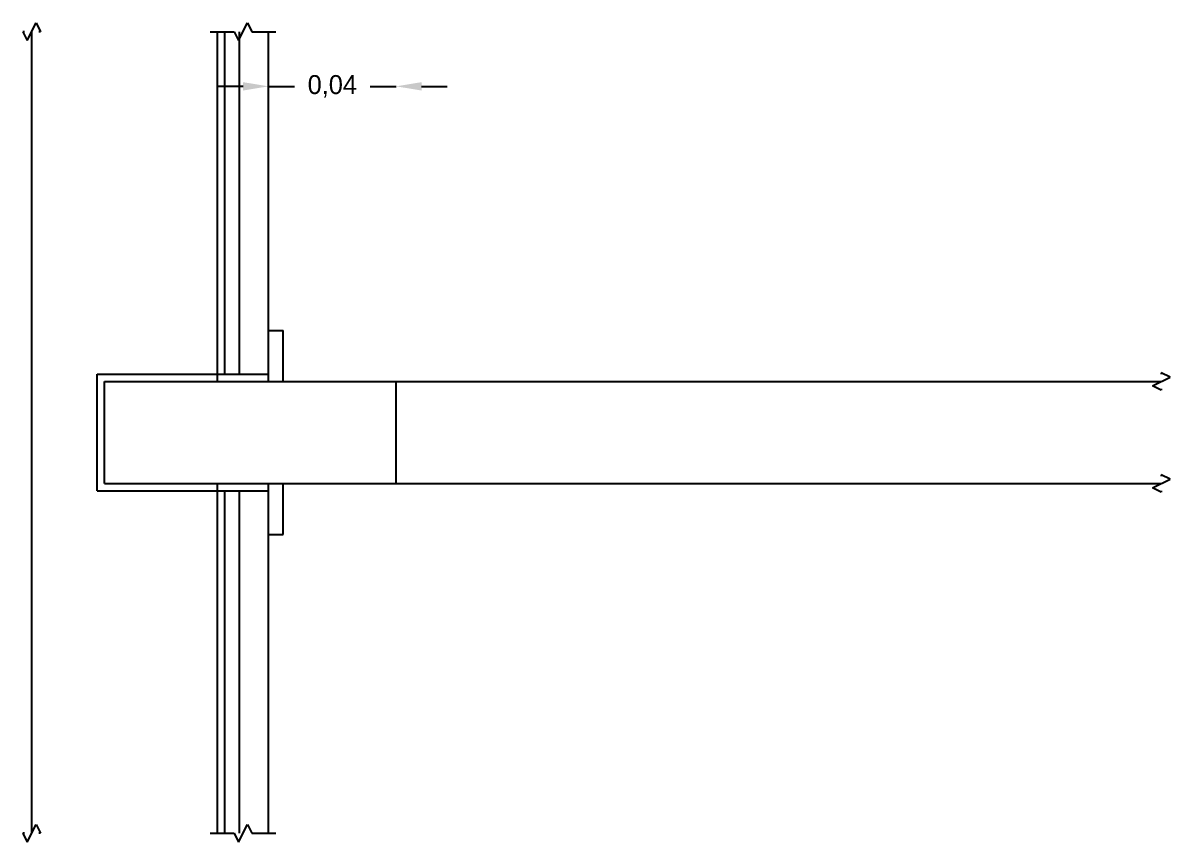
# Model space of a CAD drawing. Header units: metres. Extents: x 0 to 50.4, y 0 to 2.9.
# Drawn here: x 30.0676 to 30.3824, y -0.0024 to 0.2224 of the extents above; entities that cross this region are included whole.
import ezdxf

# ---------------------------------------------------------------- set-up
doc = ezdxf.new("R2010")
doc.units = ezdxf.units.M
for name, color, linetype in [('COTAS', 4, 'Continuous'), ('G_MEDIDO', 8, 'Continuous'), ('P_PROPUESTO', 5, 'Continuous')]:
    doc.layers.add(name, color=color, linetype=linetype)
doc.dimstyles.get("Standard").update_dxf_attribs({"dimtxt": 2.5, "dimasz": 2.5, "dimexe": 1.25, "dimexo": 0.625, "dimtad": 1, "dimcen": 2.5, "dimazin": 3, "dimtfac": 1, "dimtmove": 0, "dimatfit": 3})

# ---------------------------------------------------------------- blocks, each defined once
blk = doc.blocks.new('_CLOSEDFILLED')
at = {"color": 0, "linetype": 'BYBLOCK'}
blk.add_solid([(-1, 0.164), (0, 0), (-1, -0.164)], dxfattribs=at)
blk = doc.blocks.new('*D7')
for p, q in [((30.128, 0.205), (30.121, 0.205)), ((30.135, 0.205), (30.135, 0.205)), ((30.135, 0.205), (30.1421, 0.205)), ((30.1629, 0.205), (30.17, 0.205)), ((30.17, 0.205), (30.17, 0.205)), ((30.177, 0.205), (30.184, 0.205))]:
    blk.add_line(p, q)
at = {"layer": 'Defpoints'}
for p in [(30.135, 0.205), (30.135, 0.205), (30.17, 0.205)]:
    blk.add_point(p, dxfattribs=at)
at = {"layer": 'COTAS', "xscale": 0.007, "yscale": 0.007}
blk.add_blockref('_CLOSEDFILLED', (30.135, 0.205), dxfattribs=at)
at = {"layer": 'COTAS', "xscale": 0.007, "yscale": 0.007, "rotation": 180}
blk.add_blockref('_CLOSEDFILLED', (30.17, 0.205), dxfattribs=at)
at = {"layer": 'COTAS', "insert": (30.1525, 0.205), "char_height": 0.0052, "attachment_point": 5}
blk.add_mtext('0,04', dxfattribs=at)

msp = doc.modelspace()

# ---------------------------------------------------------------- linework, layer by layer
at = {"layer": 'G_MEDIDO'}
for p, q in [((30.0688, 0.2176), (30.0712, 0.2224)), ((30.0712, 0.2224), (30.0724, 0.22)), ((30.1268, 0.2176), (30.1292, 0.2224)), ((30.1292, 0.2224), (30.1304, 0.22)), ((30.068, 0.22), (30.0676, 0.22)), ((30.0676, 0.22), (30.0688, 0.2176)), ((30.07, 0), (30.07, 0.22)), ((30.0724, 0.22), (30.072, 0.22)), ((30.119, 0.22), (30.1256, 0.22)), ((30.1256, 0.22), (30.1268, 0.2176)), ((30.1304, 0.22), (30.137, 0.22)), ((30.3824, 0.1252), (30.38, 0.1264)), ((30.38, 0.1264), (30.38, 0.126)), ((30.17, 0.096), (30.17, 0.124)), ((30.17, 0.124), (30.38, 0.124)), ((30.3776, 0.1228), (30.3824, 0.1252)), ((30.38, 0.1216), (30.3776, 0.1228)), ((30.38, 0.122), (30.38, 0.1216)), ((30.3824, 0.0972), (30.38, 0.0984)), ((30.38, 0.0984), (30.38, 0.098)), ((30.17, 0.096), (30.38, 0.096)), ((30.3776, 0.0948), (30.3824, 0.0972)), ((30.38, 0.0936), (30.3776, 0.0948)), ((30.38, 0.094), (30.38, 0.0936)), ((30.068, 0), (30.0676, 0)), ((30.0676, 0), (30.0688, -0.0024)), ((30.0688, -0.0024), (30.0712, 0.0024)), ((30.0712, 0.0024), (30.0724, 0)), ((30.0724, 0), (30.072, 0)), ((30.119, 0), (30.1256, 0)), ((30.1256, 0), (30.1268, -0.0024)), ((30.1268, -0.0024), (30.1292, 0.0024)), ((30.1292, 0.0024), (30.1304, 0)), ((30.1304, 0), (30.137, 0))]:
    msp.add_line(p, q, dxfattribs=at)
at = {"layer": 'P_PROPUESTO'}
for p, q in [((30.07, 0), (30.07, 0.22)), ((30.121, 0.126), (30.121, 0.22)), ((30.123, 0.126), (30.123, 0.22)), ((30.127, 0.126), (30.127, 0.22)), ((30.135, 0.138), (30.135, 0.22)), ((30.135, 0.126), (30.135, 0.138)), ((30.135, 0.138), (30.139, 0.138)), ((30.139, 0.124), (30.139, 0.138)), ((30.088, 0.126), (30.121, 0.126)), ((30.088, 0.11), (30.088, 0.126)), ((30.121, 0.126), (30.123, 0.126)), ((30.121, 0.124), (30.121, 0.126)), ((30.123, 0.126), (30.127, 0.126)), ((30.127, 0.126), (30.135, 0.126)), ((30.135, 0.124), (30.135, 0.126)), ((30.09, 0.124), (30.121, 0.124)), ((30.09, 0.11), (30.09, 0.124)), ((30.121, 0.124), (30.135, 0.124)), ((30.135, 0.124), (30.139, 0.124)), ((30.139, 0.124), (30.17, 0.124)), ((30.17, 0.11), (30.17, 0.124)), ((30.088, 0.094), (30.088, 0.11)), ((30.09, 0.096), (30.09, 0.11)), ((30.17, 0.096), (30.17, 0.11)), ((30.09, 0.096), (30.121, 0.096)), ((30.121, 0.096), (30.135, 0.096)), ((30.121, 0.094), (30.121, 0.096)), ((30.135, 0.096), (30.139, 0.096)), ((30.135, 0.094), (30.135, 0.096)), ((30.139, 0.096), (30.17, 0.096)), ((30.139, 0.082), (30.139, 0.096)), ((30.088, 0.094), (30.121, 0.094)), ((30.121, 0), (30.121, 0.094)), ((30.121, 0.094), (30.123, 0.094)), ((30.123, 0), (30.123, 0.094)), ((30.123, 0.094), (30.127, 0.094)), ((30.127, 0), (30.127, 0.094)), ((30.127, 0.094), (30.135, 0.094)), ((30.135, 0.082), (30.135, 0.094)), ((30.135, 0), (30.135, 0.082)), ((30.135, 0.082), (30.139, 0.082))]:
    msp.add_line(p, q, dxfattribs=at)

# ---------------------------------------------------------------- dimensions: what is measured, and where the dimension line sits
at = {"layer": 'COTAS'}
dim = msp.add_linear_dim(base=(30.135, 0.205), p1=(30.135, 0.205), p2=(30.17, 0.205), dimstyle='Standard', override={"dimtxt": 0.0052, "dimasz": 0.007}, dxfattribs=at)
dim.commit()
dim.dimension.update_dxf_attribs({"geometry": '*D7', "text_midpoint": (30.1525, 0.205)})

doc.saveas('drawing.dxf')
